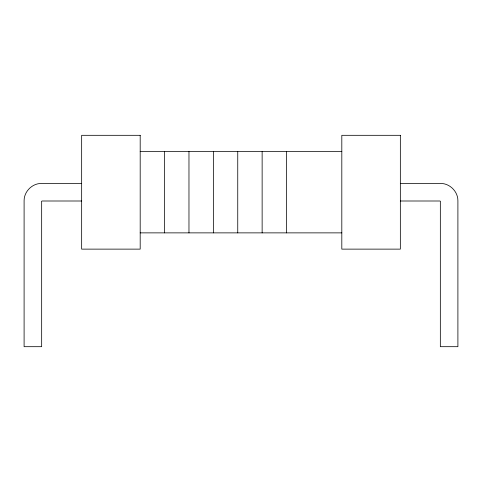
<?xml version="1.0" encoding="UTF-8"?>
<svg xmlns="http://www.w3.org/2000/svg" width="482" height="482" viewBox="0 0 482 482"><rect width="100%" height="100%" fill="white"/><g stroke="black" fill="none" stroke-linecap="round" stroke-linejoin="round"><path stroke-width="0.72" d="M140.19 151.571L341.81 151.571M81.657 183.443L41.374 183.443C32.192 183.371 24.034 191.535 24.1 200.717L24.1 346.685L41.663 346.685L41.663 201.289M400.343 183.443L440.626 183.443C449.808 183.371 457.966 191.535 457.9 200.717L457.9 346.685L440.337 346.685L440.337 201.289M41.946 201L81.657 201M400.343 201L440.054 201M140.19 232.872L341.81 232.872M286.525 151.571L286.525 232.872M262.136 151.571L262.136 232.872M237.747 151.571L237.747 232.872M213.357 151.571L213.357 232.872M188.968 151.571L188.968 232.872M164.579 151.571L164.579 232.872M140.19 135.315L81.657 135.315L81.657 249.128L140.19 249.128L140.19 135.315M400.343 135.315L341.81 135.315L341.81 249.128L400.343 249.128L400.343 135.315"/></g></svg>
